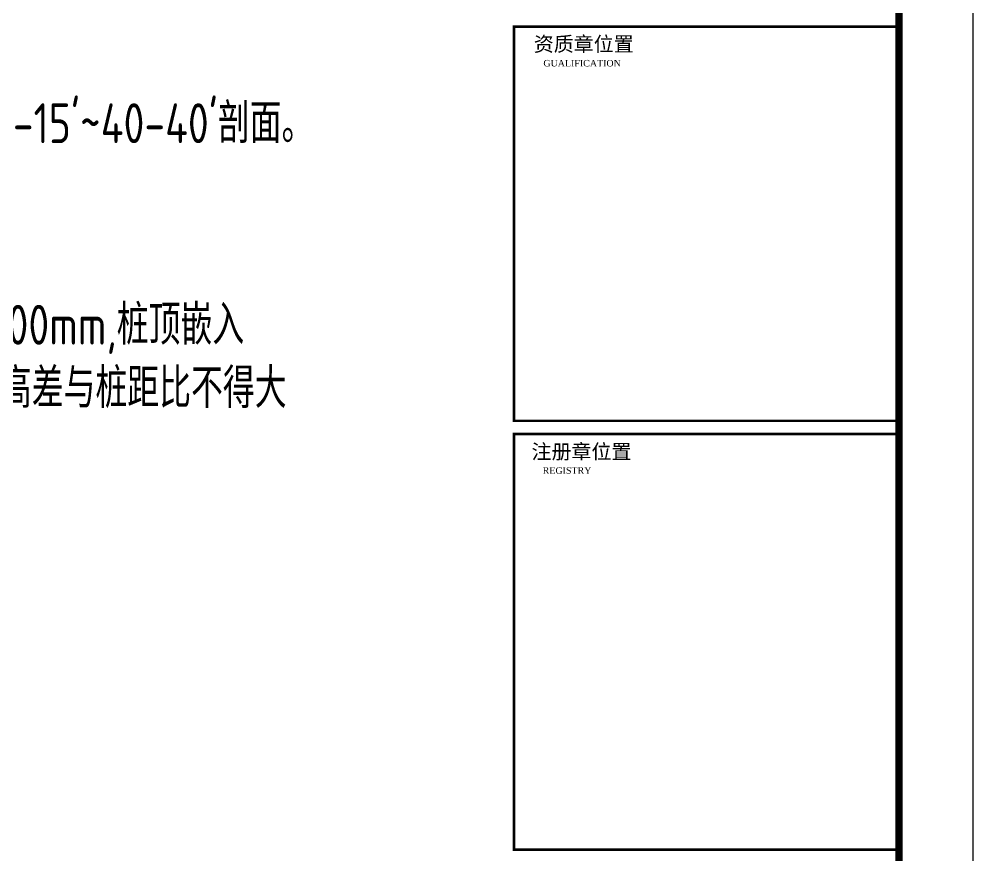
# Model space of a CAD drawing. Extents: x -2746917 to -971774, y -3334247 to -3250358.
# Drawn here: x -2293047 to -2280116, y -3291782 to -3280446 of the extents above; entities that cross this region are included whole.
import ezdxf

# ---------------------------------------------------------------- set-up
doc = ezdxf.new("R2010")
doc.units = 0
doc.header["$LTSCALE"] = 1000
doc.header["$MEASUREMENT"] = 0
doc.layers.get('0').update_dxf_attribs({"linetype": 'CONTINUOUS'})
for name, color, linetype in [('PUB_TEXT', 7, 'CONTINUOUS'), ('PUB_TITLE', 4, 'CONTINUOUS'), ('TEXT', 7, 'CONTINUOUS')]:
    doc.layers.add(name, color=color, linetype=linetype)
doc.layers.add('yichutu', color=7, linetype='CONTINUOUS', true_color=0xffffff, plot=False)
doc.styles.add('GHF', font='times.ttf')
doc.styles.add('STYLE1', font='simhei.ttf', dxfattribs={"width": 0.8})
doc.styles.add('TSSD_Rein', font='Tssdeng.shx', dxfattribs={"width": 0.75, "bigfont": 'hztxt.shx'})

# ---------------------------------------------------------------- blocks, each defined once
blk = doc.blocks.new('yct-743-420-74300-42000-100-2002.0')
at = {"layer": 'yichutu', "color": 7, "true_color": 0xffffff}
blk.add_lwpolyline([(0, 0), (0, 42000), (74300, 42000), (74300, 0)], close=True, dxfattribs=at)
blk = doc.blocks.new('A$C6B365CFD')
at = {"layer": 'PUB_TITLE'}
blk.add_lwpolyline([(-70467, -17093), (-70467, 24907), (3833, 24907), (3833, -17093)], close=True, dxfattribs=at)
at = {"layer": 'PUB_TITLE', "const_width": 100}
blk.add_lwpolyline([(2833, -16093), (2833, 23907), (-69753, 23907), (-69753, -16093), (2833, -16093)], dxfattribs=at)
at = {"layer": 'PUB_TITLE', "color": 4, "const_width": 35.1}
for points in [[(-2388, 13185), (2833, 13185), (2833, 18530), (-2388, 18530)], [(-2388, 13007), (2833, 13007), (2833, 7369), (-2388, 7369)]]:
    blk.add_lwpolyline(points, close=True, dxfattribs=at)
at = {"layer": 'PUB_TEXT'}
for s, height, style, p in [('资质章位置', 198.6, 'STYLE1', (-2120, 18196)), ('GUALIFICATION', 89.36, 'GHF', (-1990, 17991)), ('注册章位置', 198.6, 'STYLE1', (-2151, 12669)), ('REGISTRY', 89.4, 'GHF', (-1999, 12467))]:
    blk.add_text(s, height=height, dxfattribs=dict(at, style=style)).set_placement(p)

msp = doc.modelspace()

# ---------------------------------------------------------------- block references
at = {"ltscale": 1.5}
msp.add_blockref('A$C6B365CFD', (-2283948.99, -3299080.41), dxfattribs=at)
at = {"layer": 'yichutu'}
msp.add_blockref('yct-743-420-74300-42000-100-2002.0', (-2354415.7, -3316173.05), dxfattribs=at)

# ---------------------------------------------------------------- texts
at = {"layer": 'TEXT', "color": 1, "style": 'TSSD_Rein', "width": 0.8}
msp.add_text("2、基础设计：基础设计依据宣城市建筑勘察院有限公司提供的宣城市核心零部件产业园<<岩土工程勘察报告书>>,选取钻孔剖面为15-15'~40-40'剖面。", height=540, dxfattribs=at).set_placement((-2318509.32, -3282129.09, 120))
at = {"layer": 'TEXT', "style": 'TSSD_Rein', "width": 0.8}
for s, p in [('ZH1桩身直径为700mm，单桩竖向承载力特征值:ZH1=960KN;单桩施工中必须保证桩基础端部进入持力层深度不小于1000mm,桩顶嵌入', (-2316523.7, -3284862.27, 120)), ('承台100mm,桩的预留筋呈放射状全部锚入承台内35d;桩端以下5m范围内应无软弱层,溶洞,不良地质等情况,相邻桩的底标高差与桩距比不得大', (-2316590.76, -3285721.27, 120))]:
    msp.add_text(s, height=540, dxfattribs=at).set_placement(p)

doc.saveas('drawing.dxf')
